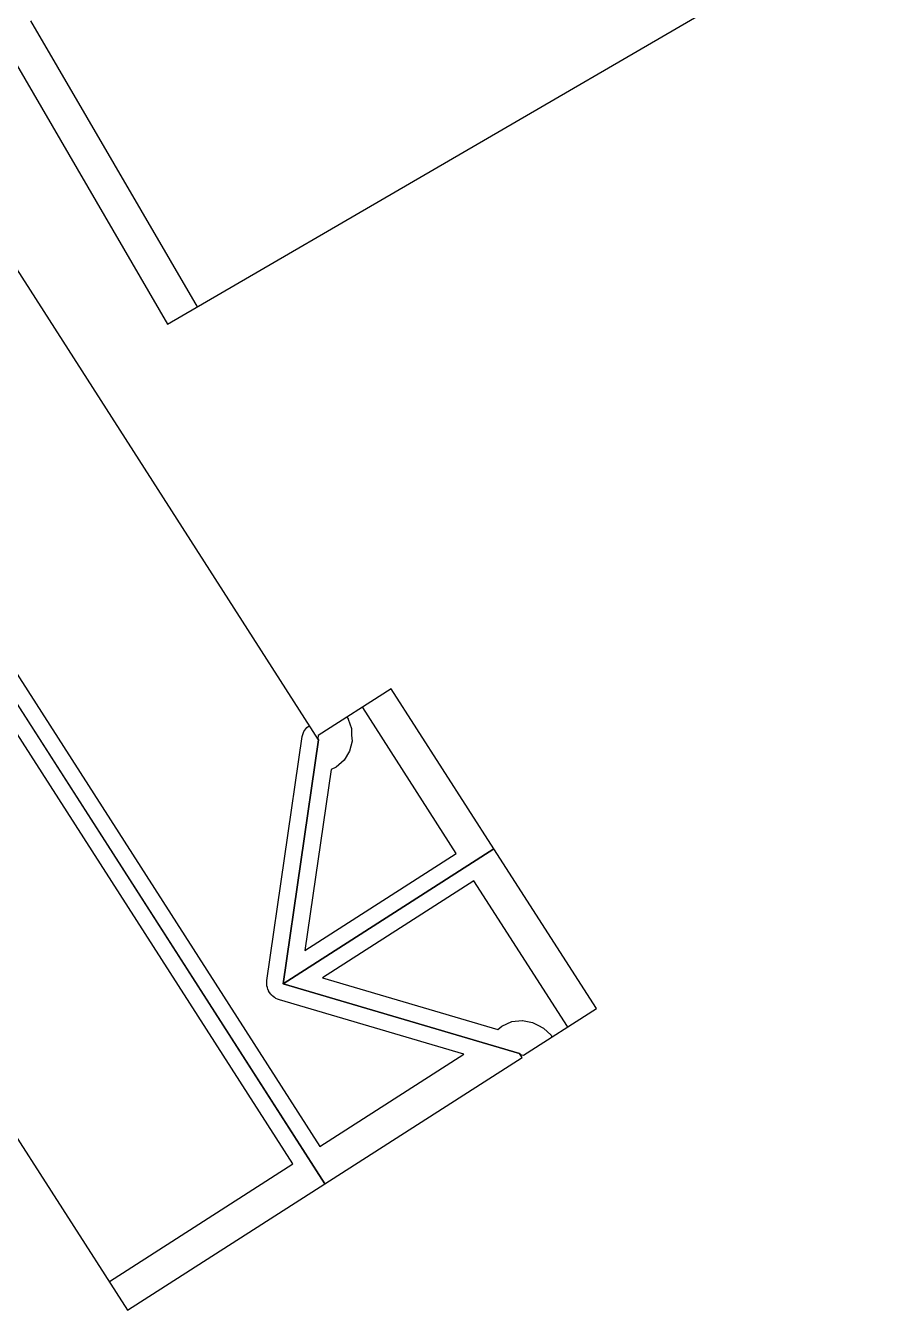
# Model space of a CAD drawing. Header units: feet. Extents: x 635 to 771, y -184 to -8.
# Drawn here: x 695.6 to 771, y -183.9 to -71 of the extents above; entities that cross this region are included whole.
import ezdxf

# ---------------------------------------------------------------- set-up
doc = ezdxf.new("R2010")
doc.units = ezdxf.units.FT
doc.layers.add('Buildings', color=7, linetype='CONTINUOUS')
doc.layers.add('Setbacks', color=7, linetype='CONTINUOUS')

msp = doc.modelspace()

# ---------------------------------------------------------------- linework, layer by layer
at = {"layer": 'Buildings', "color": 252}
for p, q in [((721.31, -133.75), (669.46, -52.89)), ((708.06, -97.22), (771.02, -60.56)), ((721.87, -172.78), (652.12, -64.01)), ((652.12, -64.01), (721.87, -172.78)), ((692.7, -70.84), (708.06, -97.22)), ((634.79, -75.13), (704.53, -183.89)), ((727.71, -129.27), (721.29, -133.38)), ((736.72, -143.32), (727.71, -129.27)), ((718.2, -155.19), (721.31, -133.75)), ((721.31, -133.75), (718.2, -155.19)), ((721.29, -133.38), (721.25, -133.66)), ((721.25, -133.66), (721.31, -133.75)), ((736.72, -143.32), (718.2, -155.19)), ((718.2, -155.19), (736.72, -143.32)), ((745.73, -157.37), (736.72, -143.32)), ((738.98, -161.32), (718.2, -155.19)), ((718.2, -155.19), (738.98, -161.32)), ((739.31, -161.48), (745.73, -157.37)), ((739.2, -161.66), (738.98, -161.32)), ((738.98, -161.32), (739.04, -161.4)), ((739.04, -161.4), (739.31, -161.48)), ((721.87, -172.78), (739.2, -161.66)), ((704.53, -183.89), (721.87, -172.78))]:
    msp.add_line(p, q, dxfattribs=at)
at = {"layer": 'Setbacks', "color": 2}
for p, q in [((654.94, -65.78), (721.43, -169.49)), ((719.06, -171.01), (652.56, -67.3)), ((696.01, -70.55), (710.64, -95.68)), ((733.42, -143.73), (725.2, -130.91)), ((723.82, -131.8), (723.91, -131.91)), ((723.91, -131.91), (723.91, -131.92)), ((723.91, -131.92), (723.91, -131.92)), ((723.91, -131.92), (724.21, -132.76)), ((719.88, -133.45), (720.02, -133.02)), ((720.02, -133.02), (720.28, -132.66)), ((720.02, -133.02), (720.02, -133.02)), ((720.02, -133.02), (720.02, -133.02)), ((720.28, -132.66), (720.48, -132.52)), ((720.28, -132.66), (720.28, -132.66)), ((720.28, -132.66), (720.28, -132.66)), ((724.21, -132.76), (724.21, -132.76)), ((724.21, -132.76), (724.21, -132.76)), ((724.21, -132.76), (724.22, -133.34)), ((716.78, -154.89), (719.88, -133.45)), ((719.88, -133.45), (719.88, -133.45)), ((724.26, -133.86), (724.04, -134.75)), ((724.22, -133.34), (724.26, -133.86)), ((724.26, -133.86), (724.26, -133.86)), ((724.26, -133.86), (724.26, -133.86)), ((724.04, -134.75), (723.56, -135.54)), ((724.04, -134.75), (724.04, -134.75)), ((724.04, -134.75), (724.04, -134.75)), ((722.42, -136.36), (720.11, -152.26)), ((722.85, -136.16), (722.42, -136.36)), ((723.56, -135.54), (722.85, -136.16)), ((722.85, -136.16), (722.85, -136.16)), ((722.85, -136.16), (722.85, -136.16)), ((723.56, -135.54), (723.56, -135.54)), ((723.56, -135.54), (723.56, -135.54)), ((720.11, -152.26), (733.42, -143.73)), ((734.97, -146.15), (721.66, -154.68)), ((743.18, -158.96), (734.97, -146.15)), ((721.66, -154.68), (737.08, -159.22)), ((716.77, -155.24), (716.78, -155.07)), ((716.78, -155.3), (716.77, -155.24)), ((716.77, -155.24), (716.77, -155.24)), ((716.77, -155.24), (716.77, -155.24)), ((716.78, -154.9), (716.78, -154.89)), ((716.78, -155.07), (716.78, -154.9)), ((716.78, -155.36), (716.78, -155.3)), ((716.83, -155.52), (716.78, -155.36)), ((716.78, -155.36), (716.78, -155.36)), ((716.78, -155.36), (716.78, -155.36)), ((716.87, -155.69), (716.83, -155.52)), ((716.91, -155.74), (716.87, -155.69)), ((716.87, -155.69), (716.87, -155.69)), ((716.87, -155.69), (716.87, -155.69)), ((716.92, -155.8), (716.91, -155.74)), ((717.02, -155.95), (716.92, -155.8)), ((716.92, -155.8), (716.92, -155.8)), ((716.92, -155.8), (716.92, -155.8)), ((717.11, -156.1), (717.02, -155.95)), ((717.16, -156.14), (717.11, -156.1)), ((717.11, -156.1), (717.11, -156.1)), ((717.11, -156.1), (717.11, -156.1)), ((717.19, -156.19), (717.16, -156.14)), ((717.33, -156.3), (717.19, -156.19)), ((717.19, -156.19), (717.19, -156.19)), ((717.19, -156.19), (717.19, -156.19)), ((717.46, -156.41), (717.33, -156.3)), ((717.51, -156.44), (717.46, -156.41)), ((717.46, -156.41), (717.46, -156.41)), ((717.46, -156.41), (717.46, -156.41)), ((717.56, -156.48), (717.51, -156.44)), ((717.72, -156.54), (717.56, -156.48)), ((717.56, -156.48), (717.56, -156.48)), ((717.56, -156.48), (717.56, -156.48)), ((717.88, -156.61), (717.72, -156.54)), ((734.07, -161.38), (717.88, -156.61)), ((717.88, -156.61), (717.88, -156.61)), ((737.08, -159.22), (737.43, -158.91)), ((737.43, -158.91), (738.29, -158.52)), ((737.43, -158.91), (737.43, -158.91)), ((737.43, -158.91), (737.43, -158.91)), ((738.29, -158.52), (739.21, -158.41)), ((738.29, -158.52), (738.29, -158.52)), ((738.29, -158.52), (738.29, -158.52)), ((739.21, -158.41), (739.22, -158.41)), ((739.22, -158.41), (739.22, -158.41)), ((739.22, -158.41), (740.12, -158.59)), ((740.12, -158.59), (740.12, -158.59)), ((740.12, -158.59), (740.12, -158.59)), ((740.12, -158.59), (740.57, -158.84)), ((740.57, -158.84), (741.09, -159.09)), ((741.09, -159.09), (741.09, -159.09)), ((741.09, -159.09), (741.09, -159.09)), ((741.09, -159.09), (741.74, -159.72)), ((741.74, -159.72), (741.74, -159.72)), ((741.74, -159.72), (741.74, -159.72)), ((741.74, -159.72), (741.8, -159.85)), ((721.43, -169.49), (734.07, -161.38)), ((702.94, -181.35), (719.06, -171.01))]:
    msp.add_line(p, q, dxfattribs=at)

doc.saveas('drawing.dxf')
